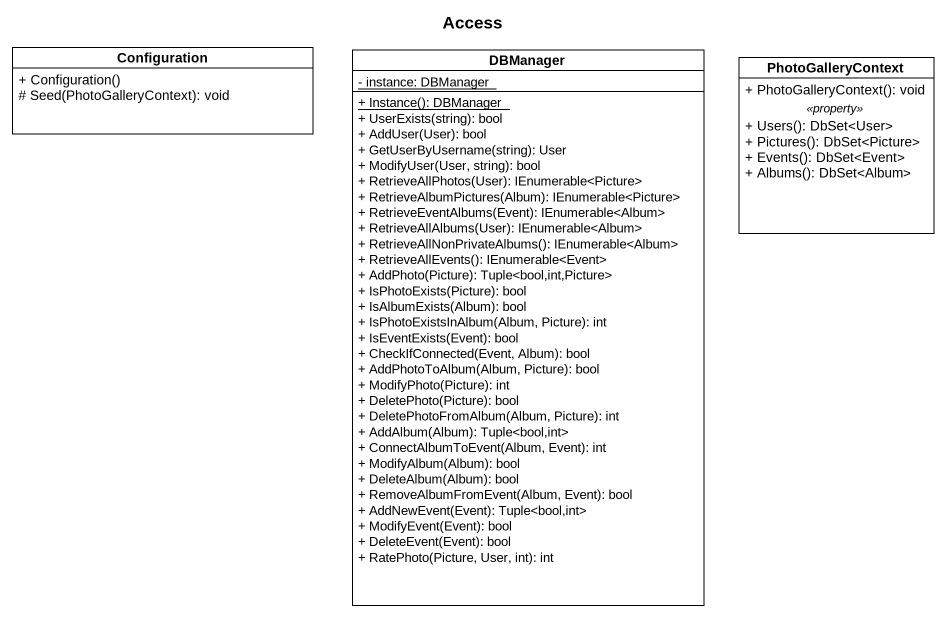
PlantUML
@startuml
title Access
hide circle
hide empty members
skinparam classAttributeIconSize 0
class Configuration {
  + Configuration()
  # Seed(PhotoGalleryContext): void
}
class DBManager {
  {static} - instance: DBManager
  {static} + Instance(): DBManager
  + UserExists(string): bool
  + AddUser(User): bool
  + GetUserByUsername(string): User
  + ModifyUser(User, string): bool
  + RetrieveAllPhotos(User): IEnumerable<Picture>
  + RetrieveAlbumPictures(Album): IEnumerable<Picture>
  + RetrieveEventAlbums(Event): IEnumerable<Album>
  + RetrieveAllAlbums(User): IEnumerable<Album>
  + RetrieveAllNonPrivateAlbums(): IEnumerable<Album>
  + RetrieveAllEvents(): IEnumerable<Event>
  + AddPhoto(Picture): Tuple<bool,int,Picture>
  + IsPhotoExists(Picture): bool
  + IsAlbumExists(Album): bool
  + IsPhotoExistsInAlbum(Album, Picture): int
  + IsEventExists(Event): bool
  + CheckIfConnected(Event, Album): bool
  + AddPhotoToAlbum(Album, Picture): bool
  + ModifyPhoto(Picture): int
  + DeletePhoto(Picture): bool
  + DeletePhotoFromAlbum(Album, Picture): int
  + AddAlbum(Album): Tuple<bool,int>
  + ConnectAlbumToEvent(Album, Event): int
  + ModifyAlbum(Album): bool
  + DeleteAlbum(Album): bool
  + RemoveAlbumFromEvent(Album, Event): bool
  + AddNewEvent(Event): Tuple<bool,int>
  + ModifyEvent(Event): bool
  + DeleteEvent(Event): bool
  + RatePhoto(Picture, User, int): int
}
class PhotoGalleryContext {
  + PhotoGalleryContext(): void
  .. <<property>> ..
  + Users(): DbSet<User>
  + Pictures(): DbSet<Picture>
  + Events(): DbSet<Event>
  + Albums(): DbSet<Album>
}
@enduml
